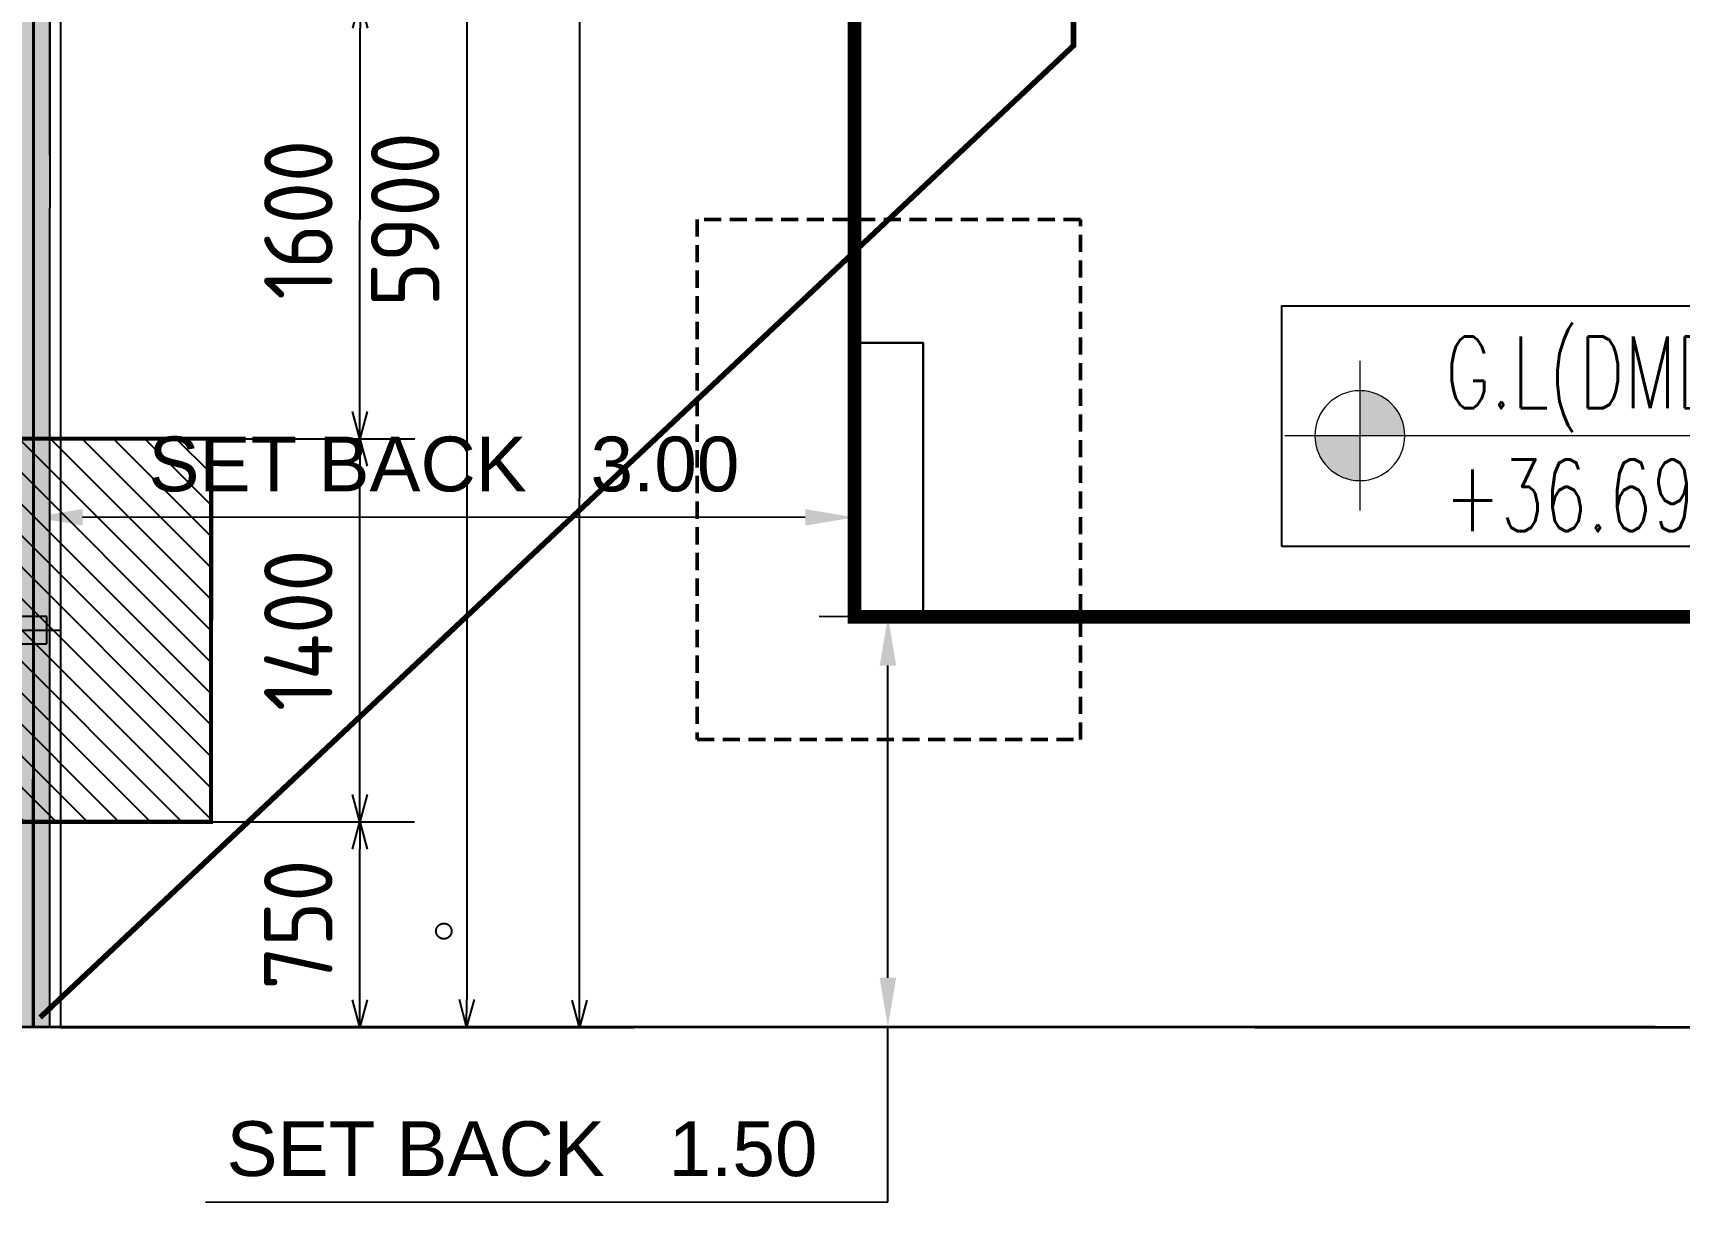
# Model space of a CAD drawing. Header units: centimetres. Extents: x -6122352 to 6876996, y -1694241 to 2592194.
# Drawn here: x 218930 to 224942, y -66827 to -62555 of the extents above; entities that cross this region are included whole.
import ezdxf
from ezdxf.xclip import XClip

# ---------------------------------------------------------------- set-up
doc = ezdxf.new("R2010")
doc.units = ezdxf.units.CM
doc.header["$MEASUREMENT"] = 0
doc.header["$XCLIPFRAME"] = 2
doc.header["$PDMODE"] = 66
doc.header["$PDSIZE"] = 100
for name, pattern in [('CENTER', [2, 1.25, -0.25, 0.25, -0.25]), ('DASHED2', [0.375, 0.25, -0.125]), ('XR-AR-END-SETTING OUT PLAN$0$23261-XR-AR-SI-GF$0$HIDDEN', [0.375, 0.25, -0.125])]:
    doc.linetypes.add(name, pattern=pattern)
doc.layers.get('Defpoints').update_dxf_attribs({"color": 255, "linetype": 'CENTER'})
for name, color, linetype in [('00-MI-DIM', 7, 'Continuous'), ('23585-XR-AR-BOUNDARY WALLS AND SETBACKS$0$setback', 7, 'XR-AR-END-SETTING OUT PLAN$0$23261-XR-AR-SI-GF$0$HIDDEN'), ('@MI-FOOTINGS', 7, 'Continuous'), ('@MI-MEP', 7, 'Continuous'), ('@MI-REF LAYER', 7, 'Continuous'), ('@MI-TYPE-02', 6, 'Continuous'), ('B_TH_4', 7, 'Continuous'), ('S-DIMENSION', 251, 'Continuous'), ('XREF1$0$S-LEVELS', 2, 'Continuous'), ('XREF1$0$TYPICAL NEW PROFILE', 3, 'Continuous')]:
    doc.layers.add(name, color=color, linetype=linetype)
doc.layers.add('08-Compound Wall-2', color=6, linetype='Continuous', lineweight=25, true_color=0xff00ff)
doc.layers.add('23585-XR-AR-DAMAC PLOT LIMITS$0$1-End units', color=7, linetype='Continuous', lineweight=5, true_color=0xf8991e)
for name, color, linetype, lineweight in [('@ Foundations', 4, 'DASHED2', 50), ('A-ANNO-TEXT', 3, 'Continuous', 25), ('XR-AR-END-SETTING OUT PLAN$0$23585-XR-AR-END-GROUND FLOOR$0$S-COLS', 51, 'Continuous', 40), ('XR-AR-END-SETTING OUT PLAN$0$23585-XR-AR-END-GROUND FLOOR$0$S-COLS-PATT', 8, 'Continuous', 5), ('XREF1$0$36-TAGLVL', 23, 'Continuous', 9)]:
    doc.layers.add(name, color=color, linetype=linetype, lineweight=lineweight)
doc.styles.add('Schueco-BEMSTIL', font='isocpeur.ttf', dxfattribs={"width": 0.9})
doc.styles.get("Standard").update_dxf_attribs({"font": 'arial.ttf'})
doc.styles.add('XREF1$0$DLT_TEXT', font='romans.shx', dxfattribs={"width": 0.7})
doc.dimstyles.new('MI- JWC-TXT-2.5 MM', dxfattribs={"dimscale": 1.5, "dimtxt": 2.5, "dimasz": 1, "dimexe": 2, "dimexo": 1, "dimgap": 1, "dimtad": 1, "dimdec": 0, "dimdsep": 46, "dimtxsty": 'Schueco-BEMSTIL', "dimblk": 'OPEN30', "dimcen": 0, "dimdle": 2, "dimclrd": 140, "dimclre": 8, "dimclrt": 40, "dimadec": 0, "dimazin": 2, "dimtfac": 1, "dimtdec": 0, "dimtix": 1, "dimtmove": 2, "dimatfit": 3, "dimldrblk": 'OPEN', "dimfxl": 2, "dimlwd": -1, "dimlwe": -1, "dimarcsym": 0})
doc.dimstyles.get("Standard").update_dxf_attribs({"dimtxt": 5, "dimasz": 0.5, "dimexe": 0.18, "dimexo": 0.0625, "dimgap": 0.09, "dimtad": 0, "dimtih": 1, "dimtoh": 1, "dimdec": 0, "dimzin": 0, "dimdsep": 46, "dimtxsty": 'Standard', "dimcen": 0.09, "dimadec": 0, "dimazin": 0, "dimtfac": 1, "dimtdec": 0, "dimtofl": 0, "dimtmove": 0, "dimatfit": 3, "dimfxl": 1, "dimtolj": 1, "dimtzin": 0, "dimarcsym": 0})

# ---------------------------------------------------------------- blocks, each defined once
blk = doc.blocks.new('23585-XR-AR-BOUNDARY WALLS AND SETBACKS')
at = {"layer": '08-Compound Wall-2'}
for points in [[(496616.8231879327, 2769044.626639028), (496599.2025099689, 2769060.773284132), (496593.1572281161, 2769054.175941397), (496589.1040300782, 2769049.752343539), (496585.0504298009, 2769045.328343235), (496580.9970299393, 2769040.904543388), (496576.9436284183, 2769036.480941726), (496570.8297860651, 2769029.808472176), (496588.451056921, 2769013.662229657)], [(496588.3159441668, 2769013.514769345), (496588.3834999992, 2769013.5885), (496588.451056921, 2769013.662229657)]]:
    blk.add_lwpolyline(points, dxfattribs=at)
at = {"layer": '23585-XR-AR-BOUNDARY WALLS AND SETBACKS$0$setback', "ltscale": 40, "const_width": 0.05}
blk.add_lwpolyline([(496589.3042704653, 2769016.813751923), (496574.9270819985, 2769029.987465308), (496579.081752577, 2769034.521751822), (496583.1351982165, 2769038.945401632), (496587.1885940474, 2769043.36919708), (496591.2422023872, 2769047.793206184), (496595.2953435249, 2769052.216741944), (496599.448957163, 2769056.749667525), (496613.8257116083, 2769043.575580135), (496609.6727737097, 2769039.043074088), (496605.6193757943, 2769034.619476363), (496601.5657508896, 2769030.195649182), (496597.5123508899, 2769025.771849183), (496593.4589551392, 2769021.34805382)], close=True, dxfattribs=at)
blk = doc.blocks.new('A$C9d9485f6')
at = {"layer": 'A-ANNO-TEXT', "rotation": 312.4881850805905}
blk.add_blockref('23585-XR-AR-BOUNDARY WALLS AND SETBACKS', (-2377088.534775567, -1504219.252137818), dxfattribs=at)
blk = doc.blocks.new('23585-XR-AR-DAMAC PLOT LIMITS')
at = {"layer": '23585-XR-AR-DAMAC PLOT LIMITS$0$1-End units', "color": 251, "true_color": 0x636466}
for points in [[(496570.6885000002, 2769029.802300001), (496576.8699000003, 2769036.5485), (496594.5648999996, 2769020.3347), (496588.3835000005, 2769013.588500001)], [(496564.5071, 2769023.0559), (496570.6885000002, 2769029.802300001), (496588.3835000005, 2769013.588500001), (496582.2021000003, 2769006.8421)]]:
    blk.add_lwpolyline(points, close=True, dxfattribs=at)
blk = doc.blocks.new('A$Cf093b529')
at = {"layer": 'A-ANNO-TEXT'}
blk.add_blockref('23585-XR-AR-DAMAC PLOT LIMITS', (-495391.9901121984, -2768603.441896566), dxfattribs=at)
blk = doc.blocks.new('XR-AR-END-SETTING OUT PLAN$0$23585-XR-AR-END-GROUND FLOOR$0$A$C75a8815d')
at = {"layer": 'XR-AR-END-SETTING OUT PLAN$0$23585-XR-AR-END-GROUND FLOOR$0$S-COLS', "color": 252, "lineweight": 30}
blk.add_lwpolyline([(-0.02838230133056641, -3999.998283624649), (-0.0283818244934082, -2999.99828338623), (249.9716181755066, -2999.998282670975), (249.9716184139252, -3999.998283147812)], close=True, dxfattribs=at)
blk = doc.blocks.new('XR-AR-END-SETTING OUT PLAN')
at = {"layer": 'XR-AR-END-SETTING OUT PLAN$0$23585-XR-AR-END-GROUND FLOOR$0$S-COLS-PATT', "color": 8}
blk.add_blockref('XR-AR-END-SETTING OUT PLAN$0$23585-XR-AR-END-GROUND FLOOR$0$A$C75a8815d', (3000.129344239831, 5499.998310089111), dxfattribs=at)
blk = doc.blocks.new('END UNIT')
at = {"xscale": 0.001, "yscale": 0.001, "zscale": 0.001}
blk.add_blockref('XR-AR-END-SETTING OUT PLAN', (-9.150201729830158, 0), dxfattribs=at)
blk = doc.blocks.new('TH_4')
blk.add_blockref('END UNIT', (495802.3053798428, 2769130.514097063))
blk = doc.blocks.new('A$C780da55d')
at = {"layer": 'S-DIMENSION'}
blk.add_circle((0, 0), 0.02813349758424844, dxfattribs=at)
at = {"layer": 'B_TH_4', "xscale": 1.000039159572381, "yscale": 1.000039159572381, "zscale": 1.000039159572381}
blk.add_blockref('TH_4', (-495814.0704651335, -2769239.302089663), dxfattribs=at)
blk = doc.blocks.new('23585-XR-AR-MALDIVE-2$0$TH_4')
blk.add_blockref('A$C780da55d', (495794.655359471, 2769130.864096801))
at = {"layer": '@ Foundations', "linetype": 'DASHED2', "ltscale": 0.25}
blk.add_lwpolyline([(495795.5803292943, 2769131.564769024), (495796.9803292943, 2769131.564769024), (495796.9803292943, 2769133.464769024), (495795.5803292943, 2769133.464769024)], close=True, dxfattribs=at)
blk = doc.blocks.new('A$C4ad59038')
at = {"color": 1, "true_color": 0xeb0000, "const_width": 0.01}
blk.add_lwpolyline([(33.17642797250301, 0.03671054542064667), (27.17643891414627, 0.0302905784919858), (21.17643782356754, 0.02358802454546094), (15.17643673485145, 0.01688547106459737), (9.176435644738376, 0.01018291618674994), (0.02652762923389673, 2.328306436538696e-10), (0, 23.99999232846312), (9.149760706815869, 24.01003996655345), (15.14976179599762, 24.01674252003431), (21.14976288657635, 24.02344507421367), (27.1498992536217, 24.03000031830743), (33.14990034373477, 24.03670287341811), (42.29995566885918, 24.04702106770128), (42.32648329855874, 0.04702874016948044)], close=True, dxfattribs=at)
blk = doc.blocks.new('A$C4721b5b5')
at = {"color": 1, "true_color": 0xeb0000, "const_width": 0.01}
blk.add_lwpolyline([(33.14992066984996, -2.328306436538696e-10), (27.15006329584867, 0.0001013341825455427), (21.14992334786803, 0.0002150123473256826), (15.14991851570085, 0.0001812328118830919), (9.149913681205362, 0.0001474525779485703), (0, 0.0001343116164207458), (0.0001474521122872829, 24.00014129909687), (9.150061134248972, 24.00015443982556), (15.14991850918159, 24.00005310680717), (21.14992334181443, 24.00008688610978), (27.15021074842662, 24.00010832236148), (33.14993300801143, 24.00015444704331), (42.29813890578225, 23.99995908513665), (42.29729119408876, 0.0001242465805262327)], close=True, dxfattribs=at)
blk = doc.blocks.new('XREF1$0$LVL  ATTR')
at = {"color": 7}
blk.add_wipeout([(-0.33727806633866564, 0.38352486299273547), (1.8973092599409713, 0.38352486299273547), (1.8973092599409713, -0.45047952129880775), (-0.33727806633866564, -0.4504795212988073)], dxfattribs=at)
at = {"layer": 'XREF1$0$36-TAGLVL', "extrusion": (-4.888139810645865e-07, 1.406522031717416e-17, 0.9999999999998805)}
h = blk.add_hatch(color=252, dxfattribs=at)
h.paths.add_polyline_path([(-0.06536514837319736, 0.1562500046566129, 0.4142135623730951), (-0.2216151483731973, 4.656612873077392e-09), (-0.06536514837319736, 4.656612873077392e-09)])
h.paths.add_polyline_path([(0.09088485162680264, 4.656612873077392e-09), (-0.06536514837319736, 4.656612873077392e-09), (-0.06536514837319736, -0.1562499953433871, 0.4142135623730951)])
at = {"layer": 'XREF1$0$36-TAGLVL', "extrusion": (-4.888139810645865e-07, 1.406522031717408e-17, 0.9999999999998805)}
for p, q in [((-0.06536515014719235, -0.2604166821887048), (-0.06536515014719235, 0.2604166511446238)), ((1.351057254982072, -1.396983861923218e-08, 5.262988010916589e-07), (-0.3253053234689158, -1.396983861923218e-08, -1.018362459642307e-07))]:
    blk.add_line(p, q, dxfattribs=at)
blk.add_circle((-0.06536514830387681, -4.494034574497252e-25, 3.195139836529895e-08), 0.15625, dxfattribs=at)
at = {"layer": 'XREF1$0$S-LEVELS', "color": 1}
blk.add_lwpolyline([(-0.3372780663386656, 0.3835248629927364), (1.897309259940972, 0.3835248629927364), (1.897309259940972, -0.4504795212988069), (-0.3372780663386656, -0.4504795212988069)], close=True, dxfattribs=at)
at = {"layer": 'XREF1$0$TYPICAL NEW PROFILE', "color": 3, "style": 'XREF1$0$DLT_TEXT', "width": 0.7}
for tag, p in [('+0.00M', (0.2413431143818681, 0.067100426539497, -0.0001437184612911057)), ('S.S.L', (0.2413431143818681, -0.3452672204089993, -0.0001437184612911057))]:
    blk.add_attdef(tag, p, '', height=0.2500000000000001, dxfattribs=at)
blk = doc.blocks.new('*D761')
at = {"color": 0, "lineweight": -2, "transparency": 16777216}
for p, q in [((494356.9941476774, 2767860.865585527), (494356.9937800178, 2767861.196234703)), ((494359.8138428936, 2767861.019370311), (494357.1739800543, 2767861.016434961)), ((494359.9938160855, 2767861.043579851), (494359.9940429301, 2767860.83957057))]:
    blk.add_line(p, q, dxfattribs=at)
at = {"color": 0, "transparency": 16777216}
for points in [[(494357.1739466963, 2767861.046434943), (494357.1740134123, 2767860.98643498), (494356.9939801655, 2767861.016234814)], [(494359.8138095357, 2767861.049370292), (494359.8138762516, 2767860.98937033), (494359.9938427823, 2767861.019570459)]]:
    blk.add_solid(points, dxfattribs=at)
at = {"layer": 'Defpoints', "color": 0, "transparency": 16777216}
for p in [(494359.9937465898, 2767861.106079812), (494356.9939801655, 2767861.016234814), (494356.9942171731, 2767860.803085566)]:
    blk.add_point(p, dxfattribs=at)
at = {"color": 0, "transparency": 16777216, "insert": (494358.4936963387, 2767861.211381371), "char_height": 0.2, "attachment_point": 5, "rotation": 0.06370901875712334}
blk.add_mtext('\\A1;SET BACK   3.00', dxfattribs=at)
blk = doc.blocks.new('*D769')
at = {"color": 0, "lineweight": -2, "transparency": 16777216}
for p, q in [((494320.6688720197, 2767860.650800623), (494320.6688720197, 2767861.126606557)), ((494317.6693102963, 2767860.970453509), (494317.6693102963, 2767860.766606556)), ((494320.4888720197, 2767860.946606556), (494317.8493102963, 2767860.946606556))]:
    blk.add_line(p, q, dxfattribs=at)
at = {"color": 0, "transparency": 16777216}
for points in [[(494317.8493102963, 2767860.976606556), (494317.8493102963, 2767860.916606557), (494317.6693102963, 2767860.946606556)], [(494320.4888720197, 2767860.976606556), (494320.4888720197, 2767860.916606557), (494320.6688720197, 2767860.946606556)]]:
    blk.add_solid(points, dxfattribs=at)
at = {"layer": 'Defpoints', "color": 0, "transparency": 16777216}
for p in [(494317.6693102963, 2767861.032953509), (494317.6693102963, 2767860.946606556), (494320.6688720197, 2767860.588300623)]:
    blk.add_point(p, dxfattribs=at)
at = {"color": 0, "transparency": 16777216, "insert": (494319.169091158, 2767861.14008541), "char_height": 0.2, "attachment_point": 5}
blk.add_mtext('\\A1;SET BACK   3.00', dxfattribs=at)
blk = doc.blocks.new('*D771')
at = {"color": 0, "lineweight": -2, "transparency": 16777216}
for p, q in [((494320.5401318174, 2767860.585106501), (494320.9709829498, 2767860.585106501)), ((494320.7909829498, 2767859.264509331), (494320.7909829498, 2767860.405106501)), ((494320.7564036121, 2767859.08450933), (494320.6109829498, 2767859.08450933)), ((494320.7909829498, 2767858.445092499), (494320.7909829498, 2767859.08450933)), ((494318.2983772199, 2767858.445092499), (494320.7909829498, 2767858.445092499))]:
    blk.add_line(p, q, dxfattribs=at)
at = {"color": 0, "transparency": 16777216}
for points in [[(494320.7609829498, 2767860.405106501), (494320.8209829498, 2767860.405106501), (494320.7909829498, 2767860.585106501)], [(494320.7609829498, 2767859.264509331), (494320.8209829498, 2767859.264509331), (494320.7909829498, 2767859.08450933)]]:
    blk.add_solid(points, dxfattribs=at)
at = {"layer": 'Defpoints', "color": 0, "transparency": 16777216}
for p in [(494320.4776318174, 2767860.585106501), (494320.7909829498, 2767860.585106501), (494320.8189036121, 2767859.08450933)]:
    blk.add_point(p, dxfattribs=at)
at = {"color": 0, "transparency": 16777216, "insert": (494319.4546800855, 2767858.638503139), "char_height": 0.2, "attachment_point": 5}
blk.add_mtext('\\A1;SET BACK   1.50', dxfattribs=at)
blk = doc.blocks.new('_Open30')
at = {"color": 0, "linetype": 'ByBlock', "lineweight": -2}
for p, q in [((-1, 0.26794919), (0, 0)), ((0, 0), (-1, -0.26794919)), ((0, 0), (-1, 0))]:
    blk.add_line(p, q, dxfattribs=at)
blk = doc.blocks.new('*D958')
at = {"layer": '00-MI-DIM', "color": 8, "transparency": 16777216}
for p, q in [((436944.3528244827, -191369.7870916967), (438571.1533360409, -191370.0785694161)), ((436946.5045704855, -197269.6402167009), (438570.096245418, -197269.9311194854))]:
    blk.add_line(p, q, dxfattribs=at)
at = {"layer": '00-MI-DIM', "color": 140, "transparency": 16777216}
blk.add_line((438371.1354220135, -191470.0427333356), (438370.114165866, -197169.8952866152), dxfattribs=at)
at = {"layer": 'Defpoints', "color": 0, "transparency": 16777216}
for p in [(436844.3528260879, -191369.769174459), (436846.5045720906, -197269.6222994632), (438370.0962486283, -197269.89528501)]:
    blk.add_point(p, dxfattribs=at)
at = {"layer": '00-MI-DIM', "color": 140, "transparency": 16777216, "xscale": 100, "yscale": 100, "zscale": 100}
for p, rotation in [((438371.1533392512, -191370.0427349407), 89.98973417893167), ((438370.0962486283, -197269.89528501), 269.9897341789317)]:
    blk.add_blockref('_Open30', p, dxfattribs=dict(at, rotation=rotation))
at = {"layer": '00-MI-DIM', "color": 40, "transparency": 16777216, "insert": (438145.6247975514, -194319.9286961905), "char_height": 250, "attachment_point": 5, "rotation": 89.98973417893166, "style": 'Schueco-BEMSTIL'}
blk.add_mtext('5900', dxfattribs=at)
blk = doc.blocks.new('_Open')
at = {"color": 0, "linetype": 'ByBlock', "lineweight": -2}
for p, q in [((-1, 0.1666666666666667), (0, 0)), ((-1, -0.1666666666666667), (0, 0)), ((0, 0), (-1, 0))]:
    blk.add_line(p, q, dxfattribs=at)
blk = doc.blocks.new('*D972')
at = {"layer": '00-MI-DIM', "color": 8, "transparency": 16777216}
for p, q in [((436895.3779130885, -149271.1944580374), (438990.7380413861, -149271.5698886985)), ((436886.5042159107, -197271.618946779), (438982.1376910816, -197271.9944264163))]:
    blk.add_line(p, q, dxfattribs=at)
at = {"layer": '00-MI-DIM', "color": 140, "transparency": 16777216}
blk.add_line((438782.1556115296, -197171.958593546), (438790.7201273586, -149371.534052618), dxfattribs=at)
at = {"layer": 'Defpoints', "color": 0, "transparency": 16777216}
for p in [(436795.3779146937, -149271.1765407997), (438790.7380445963, -149271.5340542231), (436786.5042175158, -197271.6010295413)]:
    blk.add_point(p, dxfattribs=at)
at = {"layer": '00-MI-DIM', "color": 140, "transparency": 16777216, "xscale": 100, "yscale": 100, "zscale": 100}
for p, rotation in [((438790.7380445963, -149271.5340542231), 89.98973417893167), ((438782.1376942919, -197271.9585919409), 269.9897341789317)]:
    blk.add_blockref('_Open30', p, dxfattribs=dict(at, rotation=rotation))
at = {"layer": '00-MI-DIM', "color": 40, "transparency": 16777216, "insert": (438561.4378730557, -173271.7060092971), "char_height": 250, "attachment_point": 5, "rotation": 89.98973417893166, "style": 'Schueco-BEMSTIL'}
blk.add_mtext('48000', dxfattribs=at)
blk = doc.blocks.new('T2-FOOTING PLAN')
at = {"layer": '@MI-FOOTINGS', "transparency": 33554679}
h = blk.add_hatch(dxfattribs=at)
h.set_pattern_fill('ANSI31', color=8, scale=650)
h.set_pattern_definition([(45, (0, 0), (-57.45242597140699, 57.45242597140699), [])])
h.paths.add_polyline_path([(-700, 650), (700, 650), (700, -650), (-700, -650)])
at = {"layer": '@MI-FOOTINGS', "color": 160, "true_color": 0x3340f0, "const_width": 15}
blk.add_lwpolyline([(-700, 650), (700, 650), (700, -650), (-700, -650)], close=True, dxfattribs=at)
at = {"layer": '@MI-FOOTINGS', "color": 30}
blk.add_point((0, 0), dxfattribs=at)
blk = doc.blocks.new('*D939')
at = {"layer": '00-MI-DIM', "color": 8, "transparency": 16777216}
for p, q in [((436946.2304788494, -196520.7138671336), (438180.0714646755, -196520.9349373595)), ((436886.5042957486, -197271.1625942903), (438179.9370030779, -197271.3943417069))]:
    blk.add_line(p, q, dxfattribs=at)
at = {"layer": '00-MI-DIM', "color": 140, "transparency": 16777216}
blk.add_line((437979.9549235259, -197171.3585088366), (437980.053550648, -196620.899101279), dxfattribs=at)
at = {"layer": 'Defpoints', "color": 0, "transparency": 16777216}
for p in [(436846.2304804546, -196520.6959498959), (437980.0714678857, -196520.8991028841), (436786.5042973537, -197271.1446770526)]:
    blk.add_point(p, dxfattribs=at)
at = {"layer": '00-MI-DIM', "color": 140, "transparency": 16777216, "xscale": 100, "yscale": 100, "zscale": 100}
for p, rotation in [((437980.0714678857, -196520.8991028841), 89.98973417893167), ((437979.9370062882, -197271.3585072314), 269.9897341789317)]:
    blk.add_blockref('_Open30', p, dxfattribs=dict(at, rotation=rotation))
at = {"layer": '00-MI-DIM', "color": 40, "transparency": 16777216, "insert": (437755.0042406985, -196896.0884912729), "char_height": 250, "attachment_point": 5, "rotation": 89.98973417893166, "style": 'Schueco-BEMSTIL'}
blk.add_mtext('750', dxfattribs=at)
blk = doc.blocks.new('*D940')
at = {"layer": '00-MI-DIM', "color": 8, "transparency": 16777216}
for p, q in [((437536.8876695257, -195120.8196741246), (438180.3223060231, -195120.9349598398)), ((436946.2304788494, -196520.7138671336), (438180.0714646952, -196520.9349373596))]:
    blk.add_line(p, q, dxfattribs=at)
at = {"layer": '00-MI-DIM', "color": 140, "transparency": 16777216}
blk.add_line((437980.0893851431, -196420.8991044893), (437980.3043919957, -195220.8991237592), dxfattribs=at)
at = {"layer": 'Defpoints', "color": 0, "transparency": 16777216}
for p in [(437436.8876711309, -195120.8017568869), (437980.3223092334, -195120.8991253643), (436846.2304804545, -196520.6959498959)]:
    blk.add_point(p, dxfattribs=at)
at = {"layer": '00-MI-DIM', "color": 140, "transparency": 16777216, "xscale": 100, "yscale": 100, "zscale": 100}
for p, rotation in [((437980.3223092334, -195120.8991253643), 89.98973417893167), ((437980.0714679054, -196520.8991028841), 269.9897341789317)]:
    blk.add_blockref('_Open30', p, dxfattribs=dict(at, rotation=rotation))
at = {"layer": '00-MI-DIM', "color": 40, "transparency": 16777216, "insert": (437755.1968921809, -195820.8588003394), "char_height": 250, "attachment_point": 5, "rotation": 89.98973417893166, "style": 'Schueco-BEMSTIL'}
blk.add_mtext('1400', dxfattribs=at)
blk = doc.blocks.new('*D941')
at = {"layer": '00-MI-DIM', "color": 8, "transparency": 16777216}
for p, q in [((437537.175861144, -193520.819653304), (438180.6089818574, -193520.9349387476)), ((437536.8876695258, -195120.8196741245), (438180.3223060457, -195120.9349598397))]:
    blk.add_line(p, q, dxfattribs=at)
at = {"layer": '00-MI-DIM', "color": 140, "transparency": 16777216}
blk.add_line((437980.3402264937, -195020.8991269695), (437980.59106783, -193620.8991026671), dxfattribs=at)
at = {"layer": 'Defpoints', "color": 0, "transparency": 16777216}
for p in [(437437.1758627492, -193520.8017360663), (437980.6089850677, -193520.8991042722), (437436.8876711309, -195120.8017568868)]:
    blk.add_point(p, dxfattribs=at)
at = {"layer": '00-MI-DIM', "color": 140, "transparency": 16777216, "xscale": 100, "yscale": 100, "zscale": 100}
for p, rotation in [((437980.6089850677, -193520.8991042722), 89.98973417893167), ((437980.3223092559, -195120.8991253643), 269.9897341789317)]:
    blk.add_blockref('_Open30', p, dxfattribs=dict(at, rotation=rotation))
at = {"layer": '00-MI-DIM', "color": 40, "transparency": 16777216, "insert": (437755.4656507734, -194320.8588010334), "char_height": 250, "attachment_point": 5, "rotation": 89.98973417893166, "style": 'Schueco-BEMSTIL'}
blk.add_mtext('1600', dxfattribs=at)
blk = doc.blocks.new('A$C253a53b4')
at = {"color": 1, "true_color": 0xeb0000, "const_width": 0.01}
blk.add_lwpolyline([(-2.578967043431476, -17.71013962291181), (-8.57895610225387, -17.71655958984047), (-14.5789571928326, -17.723262143787), (-20.57895828154869, -17.72996469726786), (-26.57895937166177, -17.73666725214571), (-35.72886738716625, -17.74685016833246), (-35.75539501640014, 6.253142159897834), (-26.60563430911861, 6.263189798220992), (-20.60563322040252, 6.269892351701856), (-14.60563212982379, 6.276594905648381), (-8.605495762778446, 6.283150149974972), (-2.605494672665372, 6.289852704852819), (6.544560652924702, 6.300170899368823), (6.571088282158598, -17.69982142839581)], close=True, dxfattribs=at)
dim = blk.add_linear_dim(base=(3.569139371626079, -15.81513482006267), p1=(6.568905795924366, -15.72528982115909), p2=(3.56937637925148, -16.0282840677537), angle=0.06370902950006704, text='SET BACK   <>', dimstyle='Standard', override={"dimtxt": 0.2, "dimtad": 1, "dimtih": 0, "dimdec": 2})
dim.commit()
dim.dimension.update_dxf_attribs({"geometry": '*D761', "text_midpoint": (5.068855544785038, -15.61998826311901), "insert": (-494353.4248407939, -2767876.831369634)})
blk = doc.blocks.new('A$C01f2c052')
at = {"color": 1, "true_color": 0xeb0000, "const_width": 0.01}
blk.add_lwpolyline([(33.14992066984996, 0.6392779955640435), (27.15006329631433, 0.6393793299794197), (21.14992334786803, 0.6394930081441998), (15.14991851570085, 0.639459228143096), (9.149913681205362, 0.6394254481419921), (0, 0.6394123071804643), (0.0001474521122872829, 24.63941929489374), (9.150061134248972, 24.63943243538961), (15.14991850918159, 24.63933110237122), (21.14992334181443, 24.639364881441), (27.15021074842662, 24.6393863176927), (33.14993300801143, 24.63943244284019), (42.29813890578225, 24.6392370807007), (42.29729119408876, 0.6394022423774004)], close=True, dxfattribs=at)
dim = blk.add_linear_dim(base=(1.197092933580279e-05, 2.50151405762881), p1=(2.999573694367427, 2.143208124674857), p2=(1.197092933580279e-05, 2.587861010339111), text='SET BACK   <>', dimstyle='Standard', override={"dimtxt": 0.2, "dimtad": 1, "dimtih": 0, "dimdec": 2})
dim.commit()
dim.dimension.update_dxf_attribs({"geometry": '*D769', "text_midpoint": (1.499792832648382, 2.694992911536247), "insert": (-494317.6692983254, -2767858.445092499)})
dim = blk.add_linear_dim(base=(3.121684624406043, 2.140014002099633), p1=(3.149605286540464, 0.6394168306142092), p2=(2.808333491790108, 2.140014001168311), angle=90, text='SET BACK   <>', dimstyle='Standard', override={"dimtxt": 0.2, "dimtad": 1, "dimtih": 0, "dimdec": 2, "dimtmove": 1})
dim.commit()
dim.dimension.update_dxf_attribs({"geometry": '*D771', "text_midpoint": (2.364487699640449, -4.656612873077393e-10), "dimtype": 128, "insert": (-494317.6692983254, -2767858.445092499)})
blk = doc.blocks.new('T2-PARTITION WALL')
at = {"layer": '@MI-TYPE-02'}
h = blk.add_hatch(color=256, dxfattribs=at)
h.dxf.hatch_style = 1
h.paths.add_polyline_path([(-71.02508106571622, -42098.55009387963), (-68.87369340774603, -48000.4032188518), (51.12629905209178, -48000.44575863145), (48.97491139412159, -42098.59263365931)])
h.paths.add_polyline_path([(-68.89454710215796, -36088.55047151487), (-71.02153608424123, -42088.55009450795), (48.97845637565479, -42088.5926342876), (51.10544535767986, -36088.59301129446)])
h.paths.add_polyline_path([(-66.7640131386579, -30078.55084915002), (-68.89100212074118, -36078.55047214316), (51.10899033915484, -36078.59301192281), (53.23597932123812, -30078.59338892964)])
h.paths.add_polyline_path([(-64.63347917504143, -24068.55122678523), (-66.7604681570665, -30068.55084977832), (53.23952430277131, -30068.59338955799), (55.36651328485459, -24068.59376656482)])
h.paths.add_polyline_path([(-64.59134481713409, -23929.04480615037), (-63.51631047029514, -17929.04490245861), (56.48368760355515, -17929.06640314552), (55.40865325671621, -23929.06630683731)])
h.paths.add_polyline_path([(-63.51451874629129, -17919.04490261909), (-62.43948439945234, -11919.04499892736), (57.56051367439795, -11919.0664996143), (56.48547932755901, -17919.06640330606)])
h.paths.add_polyline_path([(-62.43769267533207, -11909.04499908781), (-61.36265832849313, -5909.045095396083), (58.63733974535717, -5909.066596083023), (57.56230539846001, -11909.06649977478)])
h.paths.add_polyline_path([(-61.36086660448927, -5899.04509555659), (-60.01430928823538, 0.01075290745939128), (59.98568878561491, -0.01074777948088013), (58.63913146936102, -5899.066596243531)])
at = {"layer": '@MI-TYPE-02', "const_width": 2.5}
blk.add_lwpolyline([(-71.02508106571622, -42098.55009387963), (-68.87369340774603, -48000.4032188518), (51.12629905209178, -48000.44575863145), (48.97491139412159, -42098.59263365931)], close=True, dxfattribs=at)
at = {"layer": '@MI-FOOTINGS', "rotation": 89.98973417812736}
blk.add_blockref('T2-FOOTING PLAN', (-8.615653803222813, -46549.50874279693), dxfattribs=at)
at = {"layer": '00-MI-DIM'}
for base, p1, p2, picture, middle in [((1995.360129902663, -0.3575134233979043), (-8.87369717785623, -48000.42448874158), (0, 0), '*D972', (1766.059958362021, -24000.52946849744)), ((1574.718333934608, -47998.71874421032), (48.97491139412159, -42098.59263365931), (51.12665739690419, -47998.44575866353), '*D958', (1350.246882857697, -45048.75215539083)), ((1185.231070373994, -44249.7225634725), (641.5097564371841, -45849.62521608713), (641.7979480554656, -44249.6251952666), '*D941', (960.0877360796745, -45049.68226023368)), ((1184.944394539683, -45849.72258456465), (50.85256576083123, -47249.51940909616), (641.5097564371441, -45849.62521608715), '*D940', (959.8189774872641, -46549.68225953967)), ((1184.693553192075, -47249.72256208441), (-8.873617339937482, -47999.96813625292), (50.85256576089887, -47249.51940909616), '*D939', (959.6263260048581, -47624.91195047324))]:
    dim = blk.add_linear_dim(base=base, p1=p1, p2=p2, angle=89.98973417893167, dimstyle='MI- JWC-TXT-2.5 MM', dxfattribs=at)
    dim.commit()
    dim.dimension.update_dxf_attribs({"geometry": picture, "text_midpoint": middle, "insert": (-436795.3779146937, 149271.1765407997)})

msp = doc.modelspace()

# ---------------------------------------------------------------- block references
at = {"layer": '@MI-REF LAYER', "xscale": 1000, "yscale": 1000, "zscale": 1000}
msp.add_blockref('A$C9d9485f6', (-23958.95045533385, 48155.57226163784), dxfattribs=at)
at = {"layer": '@MI-REF LAYER', "xscale": 1000, "yscale": 1000, "zscale": 1000, "rotation": 312.4882903633292}
msp.add_blockref('A$Cf093b529', (-891608.7329339073, 539022.7201118186), dxfattribs=at)

# ---------------------------------------------------------------- next in the draw order: block references
at = {"layer": '@MI-REF LAYER'}
ref = msp.add_blockref('23585-XR-AR-MALDIVE-2$0$TH_4', (-496065279.1720243, -2769108736.024544), dxfattribs=dict(at, xscale=999.9999999999999, yscale=999.9999999999999, zscale=999.9999999999999, rotation=359.9898394798748))
XClip(ref).set_block_clipping_path([(495793.21558611444, 2769130.513854292), (495835.25285888393, 2769130.5138520016), (495835.2536825731, 2769154.4537907955), (495826.30549856066, 2769154.4138743416), (495820.3057792054, 2769154.4138282165), (495814.3054913876, 2769154.4138067807), (495808.3054867608, 2769154.413773002), (495802.30562713346, 2769154.4138743337), (495793.21558691445, 2769154.4538613143)])

# ---------------------------------------------------------------- next in the draw order: block references
msp.add_blockref('T2-PARTITION WALL', (218939.5937451228, -18188.19637374493))
at = {"layer": '@MI-MEP', "color": 10, "xscale": 1000, "yscale": 1000, "zscale": 1000}
for name, p, rotation in [('A$C4ad59038', (176605.9812736511, -66181.96704957777), 359.9295836861422), ('A$C4721b5b5', (218931.0552343792, -66187.09152374051), 359.9898395876862)]:
    msp.add_blockref(name, p, dxfattribs=dict(at, rotation=rotation))
at = {"layer": '@MI-REF LAYER', "color": 10, "xscale": 999.9999999999998, "yscale": 999.9999999999998, "zscale": 999.9999999999998, "rotation": 359.9261574199823}
msp.add_blockref('A$C253a53b4', (212382.7838886782, -48478.68169256479), dxfattribs=at)

# ---------------------------------------------------------------- next in the draw order: block references
at = {"layer": '@MI-REF LAYER', "color": 7}
ref = msp.add_blockref('XREF1$0$LVL  ATTR', (223845.0036046324, -64026.91668241654, -1.028711233885912e-09), dxfattribs=dict(at, xscale=-1051.480567989675, yscale=1051.480567989676, zscale=1051.480567989675, rotation=179.9900720309284))
ref.add_attrib('S.S.L', 'G.L(DMD)', (224088.0672949661, -63926.7871670715, -0.1511171703383115), dxfattribs={"layer": 'XREF1$0$TYPICAL NEW PROFILE', "color": 3, "height": 262.8701419974187, "rotation": 359.9900753219566, "style": 'XREF1$0$DLT_TEXT', "width": 0.7})
ref.add_attrib('+0.00M', '+36.69M ', (224085.7639325101, -64376.1217660736, -0.1511171703383115), dxfattribs={"layer": 'XREF1$0$TYPICAL NEW PROFILE', "color": 3, "height": 262.8701419974187, "rotation": 359.9900753219566, "style": 'XREF1$0$DLT_TEXT', "width": 0.7})

# ---------------------------------------------------------------- next in the draw order: linework, layer by layer
at = {"layer": '@MI-REF LAYER', "color": 1, "const_width": 19.99999999999999}
msp.add_lwpolyline([(218956.5425250724, -66152.36983823657), (222730.5048129263, -62602.04518501919), (222738.8914851332, -58113.23458529307), (223680.8842028461, -58112.29458437931), (222738.8914851332, -58113.23458529307), (222738.0162793652, -46415.72845348624), (218958.1163685299, -42310.76067675132)], dxfattribs=at)

# ---------------------------------------------------------------- next in the draw order: block references
at = {"layer": '@MI-REF LAYER', "color": 10, "xscale": 1000, "yscale": 1000, "zscale": 1000, "rotation": 359.9898394800435}
msp.add_blockref('A$C01f2c052', (218930.9418682572, -66826.36950916116), dxfattribs=at)

doc.saveas('drawing.dxf')
